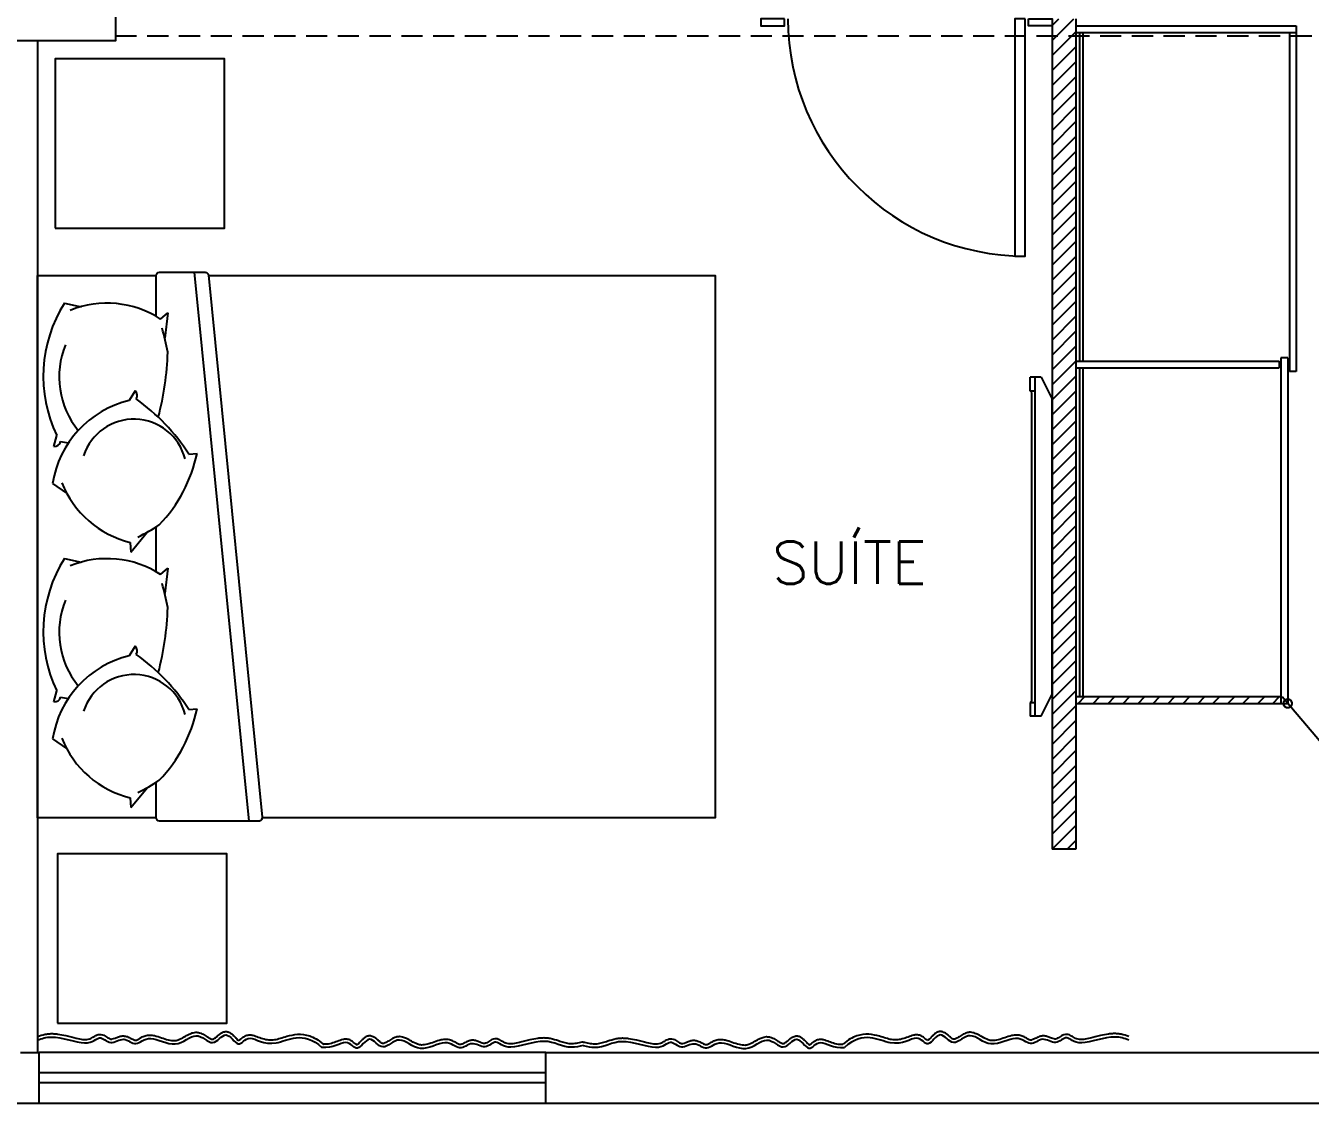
# Model space of a CAD drawing. Extents: x 126968 to 132038, y -1805 to 3860.
# Drawn here: x 129830.6 to 130209.8, y 2134.6 to 2452.6 of the extents above; entities that cross this region are included whole.
import ezdxf
from ezdxf.enums import TextEntityAlignment as Align

# ---------------------------------------------------------------- set-up
doc = ezdxf.new("R2010")
doc.units = 0
doc.header["$MEASUREMENT"] = 0
doc.header["$PDMODE"] = 3
doc.linetypes.add('HIDDEN', pattern=[0.375, 0.25, -0.125])
doc.layers.get('0').update_dxf_attribs({"linetype": 'CONTINUOUS'})
doc.layers.get('Defpoints').update_dxf_attribs({"linetype": 'CONTINUOUS'})
doc.layers.add('COTA', color=8, linetype='CONTINUOUS', lineweight=5)
for name, color, linetype in [('ESCR03', 3, 'CONTINUOUS'), ('PENA01', 1, 'CONTINUOUS'), ('PENA02', 2, 'CONTINUOUS'), ('PENA03', 3, 'CONTINUOUS'), ('PENA04', 4, 'CONTINUOUS'), ('PENA06', 6, 'CONTINUOUS')]:
    doc.layers.add(name, color=color, linetype=linetype)
doc.layers.add('PROJEÇÃO', color=1, linetype='HIDDEN', transparency=0.51)
doc.styles.add('ROMANS', font='ROMANS.SHX')
doc.styles.get("Standard").update_dxf_attribs({"font": 'romans.shx'})
doc.dimstyles.new('COTAS_1_25', dxfattribs={"dimscale": 25, "dimtxt": 0.25, "dimasz": 0.2, "dimexe": 0.1, "dimexo": 0.2, "dimgap": 0.2, "dimtad": 1, "dimdsep": 46, "dimtxsty": 'Standard', "dimblk1": 'DOTSMALL', "dimblk2": 'DOTSMALL', "dimsah": 1, "dimcen": 0.1, "dimdle": 0.1, "dimse1": 1, "dimse2": 1, "dimclrt": 2, "dimadec": 0, "dimazin": 0, "dimtfac": 1, "dimtmove": 2, "dimatfit": 3, "dimldrblk": 'DOTSMALL', "dimfxl": 1, "dimtolj": 1, "dimtzin": 0, "dimarcsym": 0})
pattern_1 = [(45, (89948.3493, -6200.0578), (-2.2097087, 2.2097087), [])]

# ---------------------------------------------------------------- blocks, each defined once
blk = doc.blocks.new('_DOTSMALL')
at = {"color": 0, "linetype": 'ByBlock', "const_width": 0.5}
blk.add_lwpolyline([(-0.0625, 0, 1), (0.0625, 0, 1)], format="xyb", close=True, dxfattribs=at)
blk = doc.blocks.new('*D271')
at = {"layer": 'COTA', "color": 0, "lineweight": -2, "transparency": 16777216}
blk.add_line((130241.23, 2207.71), (130201.5, 2254.52), dxfattribs=at)
at = {"layer": 'Defpoints', "color": 0, "transparency": 16777216}
for p in [(130203.11, 2252.61), (130203.11, 2252.61), (130239.61, 2209.61)]:
    blk.add_point(p, dxfattribs=at)
at = {"layer": 'COTA', "color": 0, "lineweight": -2, "transparency": 16777216, "xscale": 5, "yscale": 5, "zscale": 5}
for p, rotation in [((130203.11, 2252.61), 130.3258362888289), ((130239.61, 2209.61), 310.3258362888288)]:
    blk.add_blockref('_DOTSMALL', p, dxfattribs=dict(at, rotation=rotation))
at = {"layer": 'COTA', "color": 2, "transparency": 16777216, "insert": (130227.56, 2236.37), "char_height": 6.25, "attachment_point": 5, "rotation": 310.3258}
blk.add_mtext('\\A1;56.4', dxfattribs=at)

msp = doc.modelspace()

# ---------------------------------------------------------------- hatches: boundary and pattern name
at = {"layer": 'PENA04'}
h = msp.add_hatch(dxfattribs=at)
h.set_pattern_fill('ANSI31', color=256, scale=25)
h.set_pattern_definition(pattern_1)
h.paths.add_polyline_path([(130140.613, 2449.615), (130133.613, 2449.615), (130133.613, 2209.615), (130140.613, 2209.615)])
h = msp.add_hatch(dxfattribs=at)
h.set_pattern_fill('ANSI31', color=256, scale=25)
h.set_pattern_definition(pattern_1)
h.paths.add_polyline_path([(130201.113, 2254.615), (130140.613, 2254.615), (130140.613, 2252.615), (130201.113, 2252.615)])
at = {"layer": 'PENA06'}
h = msp.add_hatch(dxfattribs=at)
h.set_pattern_fill('ANSI31', color=256, scale=25)
h.set_pattern_definition(pattern_1)
h.paths.add_polyline_path([(130140.613, 2454.615), (130133.613, 2454.615), (130133.613, 2452.615), (130133.613, 2449.615), (130140.613, 2449.615)])

# ---------------------------------------------------------------- linework, layer by layer
for p, q in [((129880.335, 2379.865), (129896.51, 2217.865)), ((130127.113, 2344.865), (130127.113, 2348.865)), ((130130.363, 2348.865), (130127.113, 2348.865)), ((130128.613, 2248.865), (130128.613, 2348.865)), ((130128.613, 2252.865), (130128.613, 2348.865)), ((130130.363, 2348.865), (130133.613, 2342.365)), ((130127.613, 2344.365), (130127.113, 2344.865)), ((130127.113, 2344.865), (130128.613, 2344.865)), ((130127.613, 2253.365), (130127.613, 2344.365)), ((130133.613, 2255.365), (130133.613, 2342.365)), ((129869.113, 2291.483), (129869.113, 2304.744)), ((130127.613, 2253.365), (130127.113, 2252.865)), ((130127.113, 2252.865), (130127.113, 2248.865)), ((130127.113, 2252.865), (130128.613, 2252.865)), ((130130.363, 2248.865), (130133.613, 2255.365)), ((130130.363, 2248.865), (130127.113, 2248.865))]:
    msp.add_line(p, q)
at = {"ltscale": 0.01}
for p, q in [((129842.049, 2370.744), (129846.968, 2369.688)), ((129870.428, 2366.058), (129872.58, 2367.919)), ((129872.58, 2367.919), (129871.663, 2360.414)), ((129862.904, 2344.857), (129861.17, 2342.04)), ((129838.949, 2328.473), (129839.801, 2331.669)), ((129878.78, 2326.188), (129881.215, 2326.412)), ((129838.557, 2317.52), (129842.707, 2314.675)), ((129861.606, 2297.299), (129866.424, 2303.127)), ((129861.477, 2300.142), (129861.606, 2297.299)), ((129842.049, 2295.367), (129846.968, 2294.311)), ((129870.428, 2290.681), (129872.58, 2292.542)), ((129872.58, 2292.542), (129871.663, 2285.037)), ((129862.904, 2269.48), (129861.17, 2266.663)), ((129838.949, 2253.095), (129839.801, 2256.292)), ((129878.78, 2250.811), (129881.215, 2251.035)), ((129838.557, 2242.143), (129842.707, 2239.298)), ((129861.606, 2221.922), (129866.424, 2227.75)), ((129861.477, 2224.765), (129861.606, 2221.922))]:
    msp.add_line(p, q, dxfattribs=at)
for points in [[(129839.311, 2392.818), (129889.311, 2392.818), (129889.311, 2442.818), (129839.311, 2442.818)], [(129839.996, 2158.223), (129889.996, 2158.223), (129889.996, 2208.223), (129839.996, 2208.223)]]:
    msp.add_lwpolyline(points, close=True)
for points in [[(129869.113, 2218.865), (129834.113, 2218.865), (129834.113, 2378.865), (129869.113, 2378.865)], [(129884.573, 2378.865), (130034.113, 2378.865), (130034.113, 2218.865), (129900.38, 2218.865)]]:
    msp.add_lwpolyline(points)
msp.add_lwpolyline([(129869.113, 2366.86), (129869.113, 2378.865, -0.4142136), (129870.113, 2379.865), (129883.557, 2379.865, -0.3641117), (129884.542, 2379.038), (129900.365, 2219.038, -0.4661556), (129899.38, 2217.865), (129870.113, 2217.865, -0.4142136), (129869.113, 2218.865), (129869.113, 2229.367)], format="xyb")
for centre, radius, start, end in [((129876.233, 2349.175), 40.42, 147.7495, 205.66577), ((129854.641, 2341.652), 29.067, 57.10293, 111.98969), ((129808.05, 2344.77), 65.508, 10.09887, 16.51299), ((129865.169, 2348.912), 24.688, 157.23781, 219.55432), ((129785.554, 2359.084), 87.035, 345.35039, 358.13843), ((129861.721, 2343.475), 1.82, 326.16046, 49.4334), ((129868.236, 2312.836), 30.047, 103.60214, 171.03184), ((129828.383, 2293.6), 60.016, 32.88754, 54.50213), ((129862.548, 2320.925), 15.584, 14.29711, 162.12473), ((129839.139, 2330.282), 1.82, 264.01943, 347.29237), ((129852.416, 2388.785), 60.016, 258.9507, 261.1852), ((129838.719, 2335.449), 43.446, 316.1429, 347.99534), ((129868.336, 2328.387), 29.067, 201.46314, 256.3499), ((129834.029, 2360.065), 65.508, 296.93984, 303.35396), ((129876.233, 2273.798), 40.42, 147.7495, 205.66577), ((129854.641, 2266.275), 29.067, 57.10293, 111.98969), ((129808.05, 2269.393), 65.508, 10.09887, 16.51299), ((129865.169, 2273.535), 24.688, 157.23781, 219.55432), ((129785.554, 2283.707), 87.035, 345.35039, 358.13843), ((129861.721, 2268.097), 1.82, 326.16046, 49.4334), ((129868.236, 2237.459), 30.047, 103.60214, 171.03184), ((129828.383, 2218.223), 60.016, 32.88754, 54.50213), ((129862.548, 2245.548), 15.584, 14.29711, 162.12473), ((129839.139, 2254.905), 1.82, 264.01943, 347.29237), ((129852.416, 2313.408), 60.016, 258.9507, 261.1852), ((129838.719, 2260.072), 43.446, 316.1429, 347.99534), ((129868.336, 2253.01), 29.067, 201.46314, 256.3499), ((129834.029, 2284.688), 65.508, 296.93984, 303.35396)]:
    msp.add_arc(centre, radius, start, end, dxfattribs=at)
for points, knots in [([(129834.113, 2153.287), (129835.393, 2153.719), (129839.235, 2155.047), (129849.65, 2150.827), (129852.352, 2155.385), (129855.562, 2151.334), (129859.616, 2154.71), (129863.163, 2150.827), (129866.71, 2155.385), (129875.155, 2150.152), (129881.067, 2156.736), (129885.965, 2150.321), (129889.745, 2157.103), (129893.537, 2149.996), (129896.026, 2155.8), (129903.273, 2149.842), (129912.467, 2156.238), (129918.056, 2151.064)], [19.5003328, 19.5003328, 19.5003328, 19.5003328, 20, 21, 22, 23, 24, 25, 26, 27, 28, 29, 30, 31, 32, 33, 33.9588798, 33.9588798, 33.9588798, 33.9588798]), ([(129834.113, 2154.342), (129834.823, 2154.581), (129835.575, 2154.825), (129836.844, 2155.073), (129837.3, 2155.135), (129838.149, 2155.182), (129838.532, 2155.18), (129839.301, 2155.135), (129839.691, 2155.094), (129840.867, 2154.929), (129841.662, 2154.766), (129843.511, 2154.34), (129844.558, 2154.064), (129846.213, 2153.682), (129846.864, 2153.551), (129847.657, 2153.453), (129847.877, 2153.436), (129848.272, 2153.424), (129848.454, 2153.43), (129848.96, 2153.475), (129849.247, 2153.541), (129849.989, 2153.788), (129850.375, 2154.026), (129850.955, 2154.392), (129851.136, 2154.507), (129851.542, 2154.726), (129851.77, 2154.832), (129852.166, 2154.926), (129852.299, 2154.946), (129852.566, 2154.958), (129852.695, 2154.951), (129853.126, 2154.893), (129853.392, 2154.796), (129853.868, 2154.576), (129854.081, 2154.452), (129854.481, 2154.207), (129854.668, 2154.085), (129855.068, 2153.842), (129855.275, 2153.729), (129855.537, 2153.624), (129855.617, 2153.6), (129855.761, 2153.569), (129855.819, 2153.563), (129855.97, 2153.565), (129856.06, 2153.575), (129856.384, 2153.64), (129856.664, 2153.735), (129857.291, 2153.978), (129857.638, 2154.125), (129858.339, 2154.358), (129858.684, 2154.451), (129859.218, 2154.504), (129859.379, 2154.509), (129859.729, 2154.492), (129859.91, 2154.466), (129860.25, 2154.39), (129860.412, 2154.342), (129861.004, 2154.129), (129861.382, 2153.925), (129862.059, 2153.564), (129862.359, 2153.407), (129862.707, 2153.279), (129862.804, 2153.253), (129862.939, 2153.23), (129862.986, 2153.227), (129863.06, 2153.228), (129863.089, 2153.231), (129863.169, 2153.247), (129863.217, 2153.259), (129863.424, 2153.331), (129863.632, 2153.433), (129864.125, 2153.709), (129864.411, 2153.88), (129865.065, 2154.224), (129865.435, 2154.397), (129866.273, 2154.662), (129866.742, 2154.752), (129867.481, 2154.762), (129867.719, 2154.747), (129868.187, 2154.688), (129868.419, 2154.644), (129869.334, 2154.435), (129870.017, 2154.199), (129871.38, 2153.73), (129872.059, 2153.497), (129873.344, 2153.171), (129873.948, 2153.082), (129874.664, 2153.114), (129874.847, 2153.138), (129875.224, 2153.217), (129875.414, 2153.271), (129876.19, 2153.54), (129876.792, 2153.862), (129877.872, 2154.476), (129878.344, 2154.755), (129879.223, 2155.183), (129879.621, 2155.349), (129880.288, 2155.515), (129880.536, 2155.556), (129880.991, 2155.575), (129881.19, 2155.565), (129881.57, 2155.515), (129881.754, 2155.475), (129882.439, 2155.279), (129882.888, 2155.053), (129883.71, 2154.577), (129884.084, 2154.325), (129884.762, 2153.896), (129885.067, 2153.72), (129885.412, 2153.579), (129885.505, 2153.55), (129885.634, 2153.524), (129885.678, 2153.52), (129885.746, 2153.519), (129885.774, 2153.521), (129885.848, 2153.536), (129885.891, 2153.548), (129886.072, 2153.615), (129886.247, 2153.713), (129886.64, 2153.995), (129886.857, 2154.177), (129887.314, 2154.572), (129887.554, 2154.784), (129888.076, 2155.193), (129888.356, 2155.392), (129888.864, 2155.63), (129889.054, 2155.7), (129889.407, 2155.773), (129889.56, 2155.791), (129889.881, 2155.788), (129890.043, 2155.766), (129890.344, 2155.695), (129890.484, 2155.645), (129890.929, 2155.449), (129891.193, 2155.266), (129891.677, 2154.877), (129891.896, 2154.667), (129892.311, 2154.251), (129892.505, 2154.044), (129892.867, 2153.671), (129893.035, 2153.504), (129893.317, 2153.256), (129893.434, 2153.175), (129893.494, 2153.143)], [19.5417786, 19.5417786, 19.5417786, 19.5417786, 19.8152774, 19.8152774, 19.9580324, 19.9580324, 20.067214, 20.067214, 20.1763956, 20.1763956, 20.3947587, 20.3947587, 20.6914972, 20.6914972, 20.9102669, 20.9102669, 21.0037219, 21.0037219, 21.0971769, 21.0971769, 21.284087, 21.284087, 21.6360236, 21.6360236, 21.7904744, 21.7904744, 21.9449252, 21.9449252, 22.0138948, 22.0138948, 22.0828644, 22.0828644, 22.2562165, 22.2562165, 22.4295686, 22.4295686, 22.6029206, 22.6029206, 22.8243632, 22.8243632, 22.9368922, 22.9368922, 23.0572453, 23.0572453, 23.1775984, 23.1775984, 23.4338396, 23.4338396, 23.6900808, 23.6900808, 23.9033033, 23.9033033, 23.9906879, 23.9906879, 24.0881136, 24.0881136, 24.1855394, 24.1855394, 24.4643835, 24.4643835, 24.7432277, 24.7432277, 24.8741702, 24.8741702, 24.9669216, 24.9669216, 25.0448196, 25.0448196, 25.1227175, 25.1227175, 25.330982, 25.330982, 25.5392466, 25.5392466, 25.7475111, 25.7475111, 25.9557756, 25.9557756, 26.0492195, 26.0492195, 26.1426633, 26.1426633, 26.4185161, 26.4185161, 26.6943689, 26.6943689, 26.9702217, 26.9702217, 27.0713889, 27.0713889, 27.1725562, 27.1725562, 27.4775891, 27.4775891, 27.7093541, 27.7093541, 27.8890205, 27.8890205, 27.9884387, 27.9884387, 28.0652872, 28.0652872, 28.1421357, 28.1421357, 28.3640842, 28.3640842, 28.5860326, 28.5860326, 28.8079811, 28.8079811, 28.9088213, 28.9088213, 28.9828601, 28.9828601, 29.0512987, 29.0512987, 29.1197372, 29.1197372, 29.2980283, 29.2980283, 29.4763193, 29.4763193, 29.6546103, 29.6546103, 29.8329014, 29.8329014, 29.9260605, 29.9260605, 29.9903087, 29.9903087, 30.0565324, 30.0565324, 30.1227561, 30.1227561, 30.2813396, 30.2813396, 30.439923, 30.439923, 30.5985064, 30.5985064, 30.7561131, 30.7561131, 30.9077706, 30.9077706, 30.9077706, 30.9077706]), ([(129893.494, 2153.143), (129893.543, 2153.165), (129893.638, 2153.223), (129893.878, 2153.406), (129894.022, 2153.528), (129894.352, 2153.803), (129894.538, 2153.956), (129894.996, 2154.282), (129895.28, 2154.457), (129895.944, 2154.727), (129896.327, 2154.82), (129896.893, 2154.829), (129897.047, 2154.819), (129897.344, 2154.782), (129897.488, 2154.755), (129897.915, 2154.657), (129898.191, 2154.57), (129899.002, 2154.287), (129899.541, 2154.066), (129900.686, 2153.671), (129901.288, 2153.498), (129902.341, 2153.336), (129902.767, 2153.304), (129903.528, 2153.324), (129903.851, 2153.354), (129904.43, 2153.451), (129904.682, 2153.507), (129905.221, 2153.647), (129905.504, 2153.73), (129906.393, 2154.001), (129907.036, 2154.213), (129908.675, 2154.676), (129909.715, 2154.912), (129911.967, 2155.035), (129913.18, 2154.917), (129915.695, 2154.056), (129916.991, 2153.317), (129918.363, 2152.133), (129918.418, 2152.084), (129918.473, 2152.035)], [31.1949923, 31.1949923, 31.1949923, 31.1949923, 31.3431727, 31.3431727, 31.491353, 31.491353, 31.6395334, 31.6395334, 31.8115776, 31.8115776, 31.9836219, 31.9836219, 32.0468354, 32.0468354, 32.110049, 32.110049, 32.2364761, 32.2364761, 32.4791965, 32.4791965, 32.721917, 32.721917, 32.8768553, 32.8768553, 32.9845198, 32.9845198, 33.0620597, 33.0620597, 33.1395996, 33.1395996, 33.2946795, 33.2946795, 33.5083761, 33.5083761, 33.7220728, 33.7220728, 33.9357694, 33.9357694, 33.9447628, 33.9447628, 33.9447628, 33.9447628]), ([(129995.161, 2152.702), (129994.892, 2152.637), (129994.629, 2152.577), (129993.785, 2152.393), (129993.231, 2152.293), (129992.401, 2152.196), (129992.099, 2152.175), (129991.532, 2152.167), (129991.258, 2152.18), (129990.457, 2152.262), (129989.946, 2152.372), (129988.917, 2152.659), (129988.399, 2152.836), (129987.117, 2153.269), (129986.331, 2153.529), (129985.022, 2153.785), (129984.566, 2153.847), (129983.717, 2153.894), (129983.334, 2153.892), (129982.564, 2153.847), (129982.175, 2153.806), (129980.999, 2153.641), (129980.204, 2153.478), (129978.354, 2153.052), (129977.308, 2152.776), (129975.653, 2152.394), (129975.002, 2152.263), (129974.209, 2152.166), (129973.989, 2152.148), (129973.594, 2152.136), (129973.412, 2152.142), (129972.905, 2152.187), (129972.619, 2152.253), (129971.877, 2152.5), (129971.491, 2152.738), (129970.911, 2153.104), (129970.73, 2153.22), (129970.324, 2153.438), (129970.096, 2153.544), (129969.7, 2153.638), (129969.567, 2153.658), (129969.3, 2153.67), (129969.171, 2153.663), (129968.74, 2153.605), (129968.474, 2153.508), (129967.998, 2153.288), (129967.785, 2153.164), (129967.385, 2152.919), (129967.198, 2152.797), (129966.798, 2152.554), (129966.591, 2152.441), (129966.329, 2152.336), (129966.249, 2152.312), (129966.105, 2152.281), (129966.047, 2152.275), (129965.896, 2152.277), (129965.806, 2152.287), (129965.482, 2152.352), (129965.202, 2152.447), (129964.575, 2152.691), (129964.228, 2152.837), (129963.527, 2153.07), (129963.182, 2153.163), (129962.648, 2153.216), (129962.487, 2153.221), (129962.137, 2153.204), (129961.956, 2153.178), (129961.616, 2153.102), (129961.454, 2153.054), (129960.862, 2152.841), (129960.484, 2152.637), (129959.807, 2152.276), (129959.507, 2152.119), (129959.159, 2151.991), (129959.062, 2151.965), (129958.927, 2151.942), (129958.88, 2151.939), (129958.805, 2151.94), (129958.777, 2151.943), (129958.697, 2151.959), (129958.649, 2151.972), (129958.442, 2152.043), (129958.234, 2152.145), (129957.741, 2152.421), (129957.455, 2152.592), (129956.801, 2152.936), (129956.431, 2153.109), (129955.593, 2153.374), (129955.124, 2153.464), (129954.385, 2153.474), (129954.146, 2153.459), (129953.679, 2153.4), (129953.447, 2153.356), (129952.531, 2153.147), (129951.848, 2152.911), (129950.486, 2152.442), (129949.807, 2152.209), (129948.522, 2151.883), (129947.918, 2151.794), (129947.202, 2151.827), (129947.019, 2151.85), (129946.642, 2151.929), (129946.452, 2151.983), (129945.676, 2152.252), (129945.074, 2152.574), (129943.994, 2153.188), (129943.521, 2153.467), (129942.643, 2153.895), (129942.245, 2154.061), (129941.578, 2154.227), (129941.33, 2154.268), (129940.875, 2154.287), (129940.676, 2154.277), (129940.296, 2154.227), (129940.112, 2154.187), (129939.427, 2153.992), (129938.978, 2153.765), (129938.156, 2153.289), (129937.782, 2153.037), (129937.104, 2152.608), (129936.799, 2152.432), (129936.453, 2152.291), (129936.361, 2152.262), (129936.232, 2152.236), (129936.188, 2152.232), (129936.12, 2152.231), (129936.092, 2152.234), (129936.018, 2152.248), (129935.975, 2152.26), (129935.794, 2152.327), (129935.619, 2152.425), (129935.226, 2152.707), (129935.009, 2152.889), (129934.552, 2153.284), (129934.311, 2153.496), (129933.79, 2153.905), (129933.51, 2154.104), (129933.002, 2154.342), (129932.812, 2154.412), (129932.459, 2154.485), (129932.306, 2154.503), (129931.985, 2154.5), (129931.822, 2154.478), (129931.522, 2154.407), (129931.382, 2154.357), (129930.937, 2154.161), (129930.673, 2153.978), (129930.189, 2153.589), (129929.969, 2153.379), (129929.555, 2152.963), (129929.361, 2152.756), (129928.999, 2152.383), (129928.831, 2152.216), (129928.549, 2151.968), (129928.432, 2151.887), (129928.372, 2151.855)], [18.657086, 18.657086, 18.657086, 18.657086, 18.7305994, 18.7305994, 18.899038, 18.899038, 19.0039197, 19.0039197, 19.1088015, 19.1088015, 19.3185651, 19.3185651, 19.5283286, 19.5283286, 19.8152774, 19.8152774, 19.9580324, 19.9580324, 20.067214, 20.067214, 20.1763956, 20.1763956, 20.3947587, 20.3947587, 20.6914972, 20.6914972, 20.9102669, 20.9102669, 21.0037219, 21.0037219, 21.0971769, 21.0971769, 21.284087, 21.284087, 21.6360236, 21.6360236, 21.7904744, 21.7904744, 21.9449252, 21.9449252, 22.0138948, 22.0138948, 22.0828644, 22.0828644, 22.2562165, 22.2562165, 22.4295686, 22.4295686, 22.6029206, 22.6029206, 22.8243632, 22.8243632, 22.9368922, 22.9368922, 23.0572453, 23.0572453, 23.1775984, 23.1775984, 23.4338396, 23.4338396, 23.6900808, 23.6900808, 23.9033033, 23.9033033, 23.9906879, 23.9906879, 24.0881136, 24.0881136, 24.1855394, 24.1855394, 24.4643835, 24.4643835, 24.7432277, 24.7432277, 24.8741702, 24.8741702, 24.9669216, 24.9669216, 25.0448196, 25.0448196, 25.1227175, 25.1227175, 25.330982, 25.330982, 25.5392466, 25.5392466, 25.7475111, 25.7475111, 25.9557756, 25.9557756, 26.0492195, 26.0492195, 26.1426633, 26.1426633, 26.4185161, 26.4185161, 26.6943689, 26.6943689, 26.9702217, 26.9702217, 27.0713889, 27.0713889, 27.1725562, 27.1725562, 27.4775891, 27.4775891, 27.7093541, 27.7093541, 27.8890205, 27.8890205, 27.9884387, 27.9884387, 28.0652872, 28.0652872, 28.1421357, 28.1421357, 28.3640842, 28.3640842, 28.5860326, 28.5860326, 28.8079811, 28.8079811, 28.9088213, 28.9088213, 28.9828601, 28.9828601, 29.0512987, 29.0512987, 29.1197372, 29.1197372, 29.2980283, 29.2980283, 29.4763193, 29.4763193, 29.6546103, 29.6546103, 29.8329014, 29.8329014, 29.9260605, 29.9260605, 29.9903087, 29.9903087, 30.0565324, 30.0565324, 30.1227561, 30.1227561, 30.2813396, 30.2813396, 30.439923, 30.439923, 30.5985064, 30.5985064, 30.7561131, 30.7561131, 30.9077706, 30.9077706, 30.9077706, 30.9077706]), ([(129995.161, 2152.702), (129995.43, 2152.637), (129995.693, 2152.577), (129996.537, 2152.393), (129997.091, 2152.293), (129997.921, 2152.196), (129998.223, 2152.175), (129998.79, 2152.167), (129999.064, 2152.18), (129999.865, 2152.262), (130000.376, 2152.372), (130001.406, 2152.659), (130001.923, 2152.836), (130003.205, 2153.269), (130003.991, 2153.529), (130005.3, 2153.785), (130005.756, 2153.847), (130006.605, 2153.894), (130006.988, 2153.892), (130007.758, 2153.847), (130008.147, 2153.806), (130009.323, 2153.641), (130010.118, 2153.478), (130011.968, 2153.052), (130013.014, 2152.776), (130014.669, 2152.394), (130015.32, 2152.263), (130016.114, 2152.166), (130016.333, 2152.148), (130016.728, 2152.136), (130016.91, 2152.142), (130017.417, 2152.187), (130017.703, 2152.253), (130018.446, 2152.5), (130018.831, 2152.738), (130019.412, 2153.104), (130019.592, 2153.22), (130019.998, 2153.438), (130020.226, 2153.544), (130020.622, 2153.638), (130020.756, 2153.658), (130021.022, 2153.67), (130021.151, 2153.663), (130021.582, 2153.605), (130021.848, 2153.508), (130022.324, 2153.288), (130022.537, 2153.164), (130022.937, 2152.919), (130023.124, 2152.797), (130023.524, 2152.554), (130023.731, 2152.441), (130023.993, 2152.336), (130024.073, 2152.312), (130024.217, 2152.281), (130024.275, 2152.275), (130024.427, 2152.277), (130024.517, 2152.287), (130024.841, 2152.352), (130025.12, 2152.447), (130025.747, 2152.691), (130026.094, 2152.837), (130026.795, 2153.07), (130027.14, 2153.163), (130027.674, 2153.216), (130027.835, 2153.221), (130028.185, 2153.204), (130028.366, 2153.178), (130028.706, 2153.102), (130028.868, 2153.054), (130029.46, 2152.841), (130029.838, 2152.637), (130030.515, 2152.276), (130030.815, 2152.119), (130031.163, 2151.991), (130031.26, 2151.965), (130031.395, 2151.942), (130031.442, 2151.939), (130031.517, 2151.94), (130031.545, 2151.943), (130031.625, 2151.959), (130031.673, 2151.972), (130031.88, 2152.043), (130032.088, 2152.145), (130032.581, 2152.421), (130032.867, 2152.592), (130033.521, 2152.936), (130033.891, 2153.109), (130034.729, 2153.374), (130035.198, 2153.464), (130035.937, 2153.474), (130036.176, 2153.459), (130036.643, 2153.4), (130036.875, 2153.356), (130037.791, 2153.147), (130038.474, 2152.911), (130039.836, 2152.442), (130040.515, 2152.209), (130041.8, 2151.883), (130042.404, 2151.794), (130043.12, 2151.827), (130043.303, 2151.85), (130043.68, 2151.929), (130043.871, 2151.983), (130044.646, 2152.252), (130045.248, 2152.574), (130046.328, 2153.188), (130046.801, 2153.467), (130047.679, 2153.895), (130048.077, 2154.061), (130048.744, 2154.227), (130048.992, 2154.268), (130049.447, 2154.287), (130049.646, 2154.277), (130050.026, 2154.227), (130050.21, 2154.187), (130050.895, 2153.992), (130051.344, 2153.765), (130052.166, 2153.289), (130052.54, 2153.037), (130053.218, 2152.608), (130053.523, 2152.432), (130053.869, 2152.291), (130053.962, 2152.262), (130054.09, 2152.236), (130054.134, 2152.232), (130054.202, 2152.231), (130054.23, 2152.234), (130054.304, 2152.248), (130054.347, 2152.26), (130054.528, 2152.327), (130054.703, 2152.425), (130055.096, 2152.707), (130055.313, 2152.889), (130055.77, 2153.284), (130056.011, 2153.496), (130056.532, 2153.905), (130056.812, 2154.104), (130057.32, 2154.342), (130057.51, 2154.412), (130057.863, 2154.485), (130058.016, 2154.503), (130058.337, 2154.5), (130058.5, 2154.478), (130058.8, 2154.407), (130058.94, 2154.357), (130059.385, 2154.161), (130059.649, 2153.978), (130060.133, 2153.589), (130060.353, 2153.379), (130060.767, 2152.963), (130060.962, 2152.756), (130061.323, 2152.383), (130061.491, 2152.216), (130061.773, 2151.968), (130061.891, 2151.887), (130061.95, 2151.855)], [18.657086, 18.657086, 18.657086, 18.657086, 18.7305994, 18.7305994, 18.899038, 18.899038, 19.0039197, 19.0039197, 19.1088015, 19.1088015, 19.3185651, 19.3185651, 19.5283286, 19.5283286, 19.8152774, 19.8152774, 19.9580324, 19.9580324, 20.067214, 20.067214, 20.1763956, 20.1763956, 20.3947587, 20.3947587, 20.6914972, 20.6914972, 20.9102669, 20.9102669, 21.0037219, 21.0037219, 21.0971769, 21.0971769, 21.284087, 21.284087, 21.6360236, 21.6360236, 21.7904744, 21.7904744, 21.9449252, 21.9449252, 22.0138948, 22.0138948, 22.0828644, 22.0828644, 22.2562165, 22.2562165, 22.4295686, 22.4295686, 22.6029206, 22.6029206, 22.8243632, 22.8243632, 22.9368922, 22.9368922, 23.0572453, 23.0572453, 23.1775984, 23.1775984, 23.4338396, 23.4338396, 23.6900808, 23.6900808, 23.9033033, 23.9033033, 23.9906879, 23.9906879, 24.0881136, 24.0881136, 24.1855394, 24.1855394, 24.4643835, 24.4643835, 24.7432277, 24.7432277, 24.8741702, 24.8741702, 24.9669216, 24.9669216, 25.0448196, 25.0448196, 25.1227175, 25.1227175, 25.330982, 25.330982, 25.5392466, 25.5392466, 25.7475111, 25.7475111, 25.9557756, 25.9557756, 26.0492195, 26.0492195, 26.1426633, 26.1426633, 26.4185161, 26.4185161, 26.6943689, 26.6943689, 26.9702217, 26.9702217, 27.0713889, 27.0713889, 27.1725562, 27.1725562, 27.4775891, 27.4775891, 27.7093541, 27.7093541, 27.8890205, 27.8890205, 27.9884387, 27.9884387, 28.0652872, 28.0652872, 28.1421357, 28.1421357, 28.3640842, 28.3640842, 28.5860326, 28.5860326, 28.8079811, 28.8079811, 28.9088213, 28.9088213, 28.9828601, 28.9828601, 29.0512987, 29.0512987, 29.1197372, 29.1197372, 29.2980283, 29.2980283, 29.4763193, 29.4763193, 29.6546103, 29.6546103, 29.8329014, 29.8329014, 29.9260605, 29.9260605, 29.9903087, 29.9903087, 30.0565324, 30.0565324, 30.1227561, 30.1227561, 30.2813396, 30.2813396, 30.439923, 30.439923, 30.5985064, 30.5985064, 30.7561131, 30.7561131, 30.9077706, 30.9077706, 30.9077706, 30.9077706]), ([(130096.828, 2153.143), (130096.78, 2153.165), (130096.684, 2153.223), (130096.444, 2153.406), (130096.3, 2153.528), (130095.97, 2153.803), (130095.784, 2153.956), (130095.326, 2154.282), (130095.043, 2154.457), (130094.378, 2154.727), (130093.995, 2154.82), (130093.429, 2154.829), (130093.275, 2154.819), (130092.978, 2154.782), (130092.834, 2154.755), (130092.407, 2154.657), (130092.131, 2154.57), (130091.321, 2154.287), (130090.781, 2154.066), (130089.636, 2153.671), (130089.034, 2153.498), (130087.982, 2153.336), (130087.555, 2153.304), (130086.794, 2153.324), (130086.471, 2153.354), (130085.892, 2153.451), (130085.64, 2153.507), (130085.102, 2153.647), (130084.818, 2153.73), (130083.929, 2154.001), (130083.286, 2154.213), (130081.647, 2154.676), (130080.607, 2154.912), (130078.355, 2155.035), (130077.142, 2154.917), (130074.627, 2154.056), (130073.332, 2153.317), (130071.96, 2152.133), (130071.904, 2152.084), (130071.849, 2152.035)], [31.1949923, 31.1949923, 31.1949923, 31.1949923, 31.3431727, 31.3431727, 31.491353, 31.491353, 31.6395334, 31.6395334, 31.8115776, 31.8115776, 31.9836219, 31.9836219, 32.0468354, 32.0468354, 32.110049, 32.110049, 32.2364761, 32.2364761, 32.4791965, 32.4791965, 32.721917, 32.721917, 32.8768553, 32.8768553, 32.9845198, 32.9845198, 33.0620597, 33.0620597, 33.1395996, 33.1395996, 33.2946795, 33.2946795, 33.5083761, 33.5083761, 33.7220728, 33.7220728, 33.9357694, 33.9357694, 33.9447628, 33.9447628, 33.9447628, 33.9447628]), ([(130156.209, 2153.287), (130154.929, 2153.719), (130151.087, 2155.047), (130140.672, 2150.827), (130137.97, 2155.385), (130134.76, 2151.334), (130130.707, 2154.71), (130127.16, 2150.827), (130123.612, 2155.385), (130115.167, 2150.152), (130109.255, 2156.736), (130104.357, 2150.321), (130100.577, 2157.103), (130096.785, 2149.996), (130094.296, 2155.8), (130087.049, 2149.842), (130077.855, 2156.238), (130072.266, 2151.064)], [19.5003328, 19.5003328, 19.5003328, 19.5003328, 20, 21, 22, 23, 24, 25, 26, 27, 28, 29, 30, 31, 32, 33, 33.9588798, 33.9588798, 33.9588798, 33.9588798]), ([(130156.209, 2154.342), (130155.499, 2154.581), (130154.747, 2154.825), (130153.478, 2155.073), (130153.022, 2155.135), (130152.173, 2155.182), (130151.79, 2155.18), (130151.021, 2155.135), (130150.631, 2155.094), (130149.455, 2154.929), (130148.66, 2154.766), (130146.811, 2154.34), (130145.764, 2154.064), (130144.11, 2153.682), (130143.458, 2153.551), (130142.665, 2153.453), (130142.445, 2153.436), (130142.05, 2153.424), (130141.869, 2153.43), (130141.362, 2153.475), (130141.075, 2153.541), (130140.333, 2153.788), (130139.948, 2154.026), (130139.367, 2154.392), (130139.186, 2154.507), (130138.781, 2154.726), (130138.553, 2154.832), (130138.157, 2154.926), (130138.023, 2154.946), (130137.756, 2154.958), (130137.627, 2154.951), (130137.196, 2154.893), (130136.93, 2154.796), (130136.454, 2154.576), (130136.241, 2154.452), (130135.841, 2154.207), (130135.654, 2154.085), (130135.254, 2153.842), (130135.048, 2153.729), (130134.785, 2153.624), (130134.705, 2153.6), (130134.561, 2153.569), (130134.504, 2153.563), (130134.352, 2153.565), (130134.262, 2153.575), (130133.938, 2153.64), (130133.658, 2153.735), (130133.031, 2153.978), (130132.684, 2154.125), (130131.983, 2154.358), (130131.638, 2154.451), (130131.104, 2154.504), (130130.943, 2154.509), (130130.593, 2154.492), (130130.412, 2154.466), (130130.072, 2154.39), (130129.911, 2154.342), (130129.318, 2154.129), (130128.94, 2153.925), (130128.263, 2153.564), (130127.963, 2153.407), (130127.615, 2153.279), (130127.518, 2153.253), (130127.383, 2153.23), (130127.336, 2153.227), (130127.262, 2153.228), (130127.233, 2153.231), (130127.153, 2153.247), (130127.105, 2153.259), (130126.898, 2153.331), (130126.691, 2153.433), (130126.197, 2153.709), (130125.911, 2153.88), (130125.257, 2154.224), (130124.887, 2154.397), (130124.049, 2154.662), (130123.58, 2154.752), (130122.841, 2154.762), (130122.603, 2154.747), (130122.135, 2154.688), (130121.903, 2154.644), (130120.988, 2154.435), (130120.305, 2154.199), (130118.942, 2153.73), (130118.263, 2153.497), (130116.978, 2153.171), (130116.374, 2153.082), (130115.658, 2153.114), (130115.475, 2153.138), (130115.098, 2153.217), (130114.908, 2153.271), (130114.132, 2153.54), (130113.53, 2153.862), (130112.45, 2154.476), (130111.978, 2154.755), (130111.1, 2155.183), (130110.702, 2155.349), (130110.034, 2155.515), (130109.787, 2155.556), (130109.331, 2155.575), (130109.132, 2155.565), (130108.752, 2155.515), (130108.568, 2155.475), (130107.883, 2155.279), (130107.434, 2155.053), (130106.612, 2154.577), (130106.238, 2154.325), (130105.56, 2153.896), (130105.255, 2153.72), (130104.91, 2153.579), (130104.817, 2153.55), (130104.689, 2153.524), (130104.645, 2153.52), (130104.576, 2153.519), (130104.549, 2153.521), (130104.474, 2153.536), (130104.431, 2153.548), (130104.25, 2153.615), (130104.075, 2153.713), (130103.682, 2153.995), (130103.465, 2154.177), (130103.008, 2154.572), (130102.768, 2154.784), (130102.246, 2155.193), (130101.966, 2155.392), (130101.458, 2155.63), (130101.268, 2155.7), (130100.915, 2155.773), (130100.762, 2155.791), (130100.441, 2155.788), (130100.279, 2155.766), (130099.979, 2155.695), (130099.838, 2155.645), (130099.393, 2155.449), (130099.129, 2155.266), (130098.645, 2154.877), (130098.426, 2154.667), (130098.011, 2154.251), (130097.817, 2154.044), (130097.455, 2153.671), (130097.287, 2153.504), (130097.005, 2153.256), (130096.888, 2153.175), (130096.828, 2153.143)], [19.5417786, 19.5417786, 19.5417786, 19.5417786, 19.8152774, 19.8152774, 19.9580324, 19.9580324, 20.067214, 20.067214, 20.1763956, 20.1763956, 20.3947587, 20.3947587, 20.6914972, 20.6914972, 20.9102669, 20.9102669, 21.0037219, 21.0037219, 21.0971769, 21.0971769, 21.284087, 21.284087, 21.6360236, 21.6360236, 21.7904744, 21.7904744, 21.9449252, 21.9449252, 22.0138948, 22.0138948, 22.0828644, 22.0828644, 22.2562165, 22.2562165, 22.4295686, 22.4295686, 22.6029206, 22.6029206, 22.8243632, 22.8243632, 22.9368922, 22.9368922, 23.0572453, 23.0572453, 23.1775984, 23.1775984, 23.4338396, 23.4338396, 23.6900808, 23.6900808, 23.9033033, 23.9033033, 23.9906879, 23.9906879, 24.0881136, 24.0881136, 24.1855394, 24.1855394, 24.4643835, 24.4643835, 24.7432277, 24.7432277, 24.8741702, 24.8741702, 24.9669216, 24.9669216, 25.0448196, 25.0448196, 25.1227175, 25.1227175, 25.330982, 25.330982, 25.5392466, 25.5392466, 25.7475111, 25.7475111, 25.9557756, 25.9557756, 26.0492195, 26.0492195, 26.1426633, 26.1426633, 26.4185161, 26.4185161, 26.6943689, 26.6943689, 26.9702217, 26.9702217, 27.0713889, 27.0713889, 27.1725562, 27.1725562, 27.4775891, 27.4775891, 27.7093541, 27.7093541, 27.8890205, 27.8890205, 27.9884387, 27.9884387, 28.0652872, 28.0652872, 28.1421357, 28.1421357, 28.3640842, 28.3640842, 28.5860326, 28.5860326, 28.8079811, 28.8079811, 28.9088213, 28.9088213, 28.9828601, 28.9828601, 29.0512987, 29.0512987, 29.1197372, 29.1197372, 29.2980283, 29.2980283, 29.4763193, 29.4763193, 29.6546103, 29.6546103, 29.8329014, 29.8329014, 29.9260605, 29.9260605, 29.9903087, 29.9903087, 30.0565324, 30.0565324, 30.1227561, 30.1227561, 30.2813396, 30.2813396, 30.439923, 30.439923, 30.5985064, 30.5985064, 30.7561131, 30.7561131, 30.9077706, 30.9077706, 30.9077706, 30.9077706]), ([(129995.161, 2151.674), (129993.97, 2151.394), (129989.421, 2150.554), (129984.715, 2154.604), (129972.216, 2149.539), (129969.513, 2154.097), (129966.304, 2150.046), (129962.25, 2153.422), (129958.703, 2149.539), (129955.156, 2154.097), (129946.711, 2148.864), (129940.799, 2155.448), (129935.901, 2149.033), (129932.121, 2155.815), (129928.329, 2148.708), (129925.896, 2154.382), (129921.267, 2150.747), (129918.056, 2151.064)], [18.6780891, 18.6780891, 18.6780891, 18.6780891, 19, 20, 21, 22, 23, 24, 25, 26, 27, 28, 29, 30, 31, 32, 32.9327864, 32.9327864, 32.9327864, 32.9327864]), ([(129928.372, 2151.855), (129928.323, 2151.878), (129928.228, 2151.935), (129927.988, 2152.118), (129927.844, 2152.24), (129927.514, 2152.515), (129927.328, 2152.668), (129926.869, 2152.994), (129926.586, 2153.169), (129925.922, 2153.439), (129925.539, 2153.532), (129924.973, 2153.541), (129924.819, 2153.531), (129924.522, 2153.494), (129924.378, 2153.467), (129923.951, 2153.369), (129923.675, 2153.282), (129922.864, 2152.999), (129922.325, 2152.778), (129921.18, 2152.383), (129920.578, 2152.21), (129919.525, 2152.049), (129919.099, 2152.016), (129918.591, 2152.03), (129918.533, 2152.032), (129918.473, 2152.035)], [31.1949923, 31.1949923, 31.1949923, 31.1949923, 31.3431727, 31.3431727, 31.491353, 31.491353, 31.6395334, 31.6395334, 31.8115776, 31.8115776, 31.9836219, 31.9836219, 32.0468354, 32.0468354, 32.110049, 32.110049, 32.2364761, 32.2364761, 32.4791965, 32.4791965, 32.721917, 32.721917, 32.8768553, 32.8768553, 32.8969686, 32.8969686, 32.8969686, 32.8969686]), ([(129995.161, 2151.674), (129996.352, 2151.394), (130000.901, 2150.554), (130005.607, 2154.604), (130018.106, 2149.539), (130020.809, 2154.097), (130024.018, 2150.046), (130028.072, 2153.422), (130031.619, 2149.539), (130035.166, 2154.097), (130043.611, 2148.864), (130049.523, 2155.448), (130054.421, 2149.033), (130058.201, 2155.815), (130061.994, 2148.708), (130064.427, 2154.382), (130069.055, 2150.747), (130072.266, 2151.064)], [18.6780891, 18.6780891, 18.6780891, 18.6780891, 19, 20, 21, 22, 23, 24, 25, 26, 27, 28, 29, 30, 31, 32, 32.9327864, 32.9327864, 32.9327864, 32.9327864]), ([(130061.95, 2151.855), (130061.999, 2151.878), (130062.094, 2151.935), (130062.334, 2152.118), (130062.479, 2152.24), (130062.809, 2152.515), (130062.994, 2152.668), (130063.453, 2152.994), (130063.736, 2153.169), (130064.4, 2153.439), (130064.783, 2153.532), (130065.349, 2153.541), (130065.504, 2153.531), (130065.8, 2153.494), (130065.944, 2153.467), (130066.371, 2153.369), (130066.647, 2153.282), (130067.458, 2152.999), (130067.998, 2152.778), (130069.142, 2152.383), (130069.744, 2152.21), (130070.797, 2152.049), (130071.224, 2152.016), (130071.731, 2152.03), (130071.79, 2152.032), (130071.849, 2152.035)], [31.1949923, 31.1949923, 31.1949923, 31.1949923, 31.3431727, 31.3431727, 31.491353, 31.491353, 31.6395334, 31.6395334, 31.8115776, 31.8115776, 31.9836219, 31.9836219, 32.0468354, 32.0468354, 32.110049, 32.110049, 32.2364761, 32.2364761, 32.4791965, 32.4791965, 32.721917, 32.721917, 32.8768553, 32.8768553, 32.8969686, 32.8969686, 32.8969686, 32.8969686])]:
    msp.add_open_spline(points, degree=3, knots=knots)
at = {"layer": 'PENA01', "linetype": 'Continuous'}
msp.add_arc((130125.613, 2454.615), 70, 180, 270, dxfattribs=at)
at = {"layer": 'PENA02', "linetype": 'Continuous'}
for p, q in [((129984.113, 2149.615), (129834.613, 2149.615)), ((129834.613, 2134.615), (129984.113, 2134.615))]:
    msp.add_line(p, q, dxfattribs=at)
at = {"layer": 'PENA03', "linetype": 'Continuous'}
for p, q in [((129834.113, 2448.115), (129834.113, 2149.615)), ((129984.113, 2143.615), (129834.613, 2143.615)), ((129984.113, 2140.615), (129834.613, 2140.615))]:
    msp.add_line(p, q, dxfattribs=at)
for points in [[(130054.613, 2454.615), (130047.613, 2454.615), (130047.613, 2452.615), (130054.613, 2452.615)], [(130125.613, 2454.615), (130122.613, 2454.615), (130122.613, 2384.615), (130125.613, 2384.615)], [(130126.613, 2454.615), (130133.613, 2454.615), (130133.613, 2452.615), (130126.613, 2452.615)]]:
    msp.add_lwpolyline(points, close=True, dxfattribs=at)
at = {"layer": 'PENA04'}
for p, q in [((130140.613, 2454.615), (130140.613, 2209.615)), ((130133.613, 2452.615), (130133.613, 2209.615)), ((130140.613, 2452.615), (130140.613, 2252.615)), ((130140.613, 2452.615), (130205.613, 2452.615)), ((130140.613, 2450.615), (130205.613, 2450.615)), ((130141.613, 2450.615), (130141.613, 2353.615)), ((130142.613, 2450.615), (130142.613, 2353.615)), ((130203.613, 2450.615), (130203.613, 2350.615)), ((130205.613, 2452.615), (130205.613, 2350.615)), ((130140.613, 2353.615), (130200.613, 2353.615)), ((130140.613, 2351.615), (130200.613, 2351.615)), ((130141.613, 2351.615), (130141.613, 2254.615)), ((130142.613, 2351.615), (130142.613, 2254.615)), ((130200.613, 2353.615), (130200.613, 2351.615)), ((130201.113, 2354.615), (130201.113, 2252.615)), ((130203.113, 2354.615), (130201.113, 2354.615)), ((130203.113, 2354.615), (130203.113, 2252.615)), ((130205.613, 2350.615), (130203.613, 2350.615)), ((130140.613, 2254.615), (130201.113, 2254.615)), ((130140.613, 2252.615), (130201.113, 2252.615)), ((130201.113, 2252.615), (130203.113, 2252.615)), ((130140.613, 2209.615), (130133.613, 2209.615))]:
    msp.add_line(p, q, dxfattribs=at)
at = {"layer": 'PENA06'}
for p, q in [((129829.113, 2149.615), (129834.613, 2149.615)), ((129984.113, 2149.615), (130385.613, 2149.615)), ((129640.613, 2134.615), (129834.613, 2134.615)), ((129984.113, 2134.615), (130400.613, 2134.615))]:
    msp.add_line(p, q, dxfattribs=at)
at = {"layer": 'PENA06', "linetype": 'Continuous'}
for p, q in [((129834.613, 2134.615), (129834.613, 2149.615)), ((129984.113, 2134.615), (129984.113, 2149.615))]:
    msp.add_line(p, q, dxfattribs=at)
at = {"layer": 'PENA06'}
msp.add_lwpolyline([(129814.113, 2448.115), (129814.113, 2469.615), (129857.113, 2469.615), (129857.113, 2448.115)], close=True, dxfattribs=at)
at = {"layer": 'PROJEÇÃO', "ltscale": 25}
msp.add_line((129857.113, 2449.615), (130385.613, 2449.615), dxfattribs=at)

# ---------------------------------------------------------------- texts
at = {"layer": 'ESCR03', "color": 4, "linetype": 'Continuous', "style": 'ROMANS'}
msp.add_text('SUÍTE', height=12.5, dxfattribs=at).set_placement((130073.711, 2296.234), align=Align.MIDDLE)

# ---------------------------------------------------------------- dimensions: what is measured, and where the dimension line sits
at = {"layer": 'COTA'}
dim = msp.add_aligned_dim(p1=(130239.613, 2209.615), p2=(130203.113, 2252.615), distance=0, dimstyle='COTAS_1_25', dxfattribs=at)
dim.commit()
dim.dimension.update_dxf_attribs({"geometry": '*D271', "text_midpoint": (130227.557, 2236.373)})

doc.saveas('drawing.dxf')
